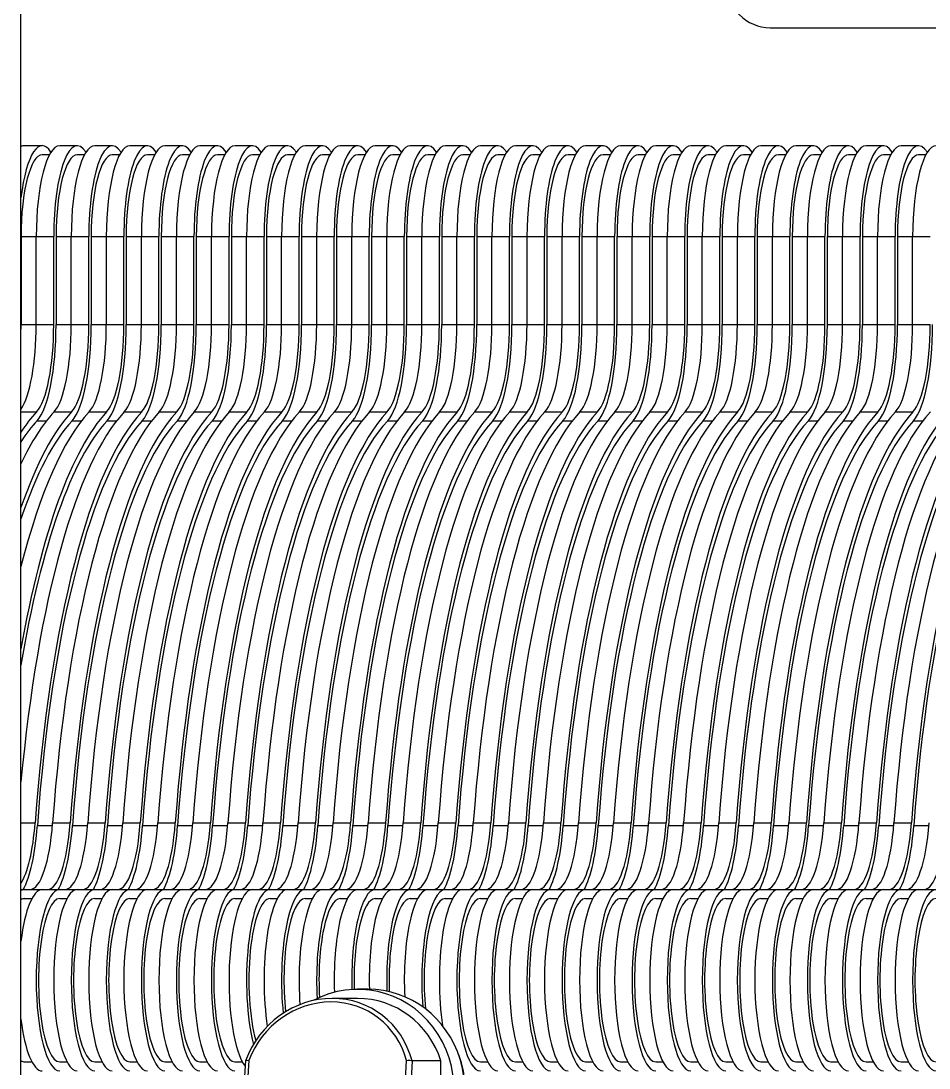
# Model space of a CAD drawing. Header units: millimetres. Extents: x 3795014 to 4300160, y 3869364 to 4016788.
# Drawn here: x 4226354.3 to 4226404.3, y 3924156.7 to 3924214.4 of the extents above; entities that cross this region are included whole.
import ezdxf

# ---------------------------------------------------------------- set-up
doc = ezdxf.new("R2010")
doc.units = ezdxf.units.MM
doc.layers.add('линия перехода', color=7, linetype='Continuous')
doc.layers.add('основная', color=7, linetype='Continuous', lineweight=50)

msp = doc.modelspace()

# ---------------------------------------------------------------- linework, layer by layer
at = {"layer": 'линия перехода', "color": 0, "linetype": 'Continuous', "lineweight": -3}
for p, q in [((4226354.316, 3924202.531), (4226355.152, 3924202.531)), ((4226355.152, 3924202.531), (4226356.118, 3924202.531)), ((4226356.248, 3924202.531), (4226357.084, 3924202.531)), ((4226357.084, 3924202.531), (4226358.05, 3924202.531)), ((4226358.179, 3924202.531), (4226359.016, 3924202.531)), ((4226359.016, 3924202.531), (4226359.981, 3924202.531)), ((4226360.111, 3924202.531), (4226360.947, 3924202.531)), ((4226360.947, 3924202.531), (4226361.913, 3924202.531)), ((4226362.043, 3924202.531), (4226362.879, 3924202.531)), ((4226362.879, 3924202.531), (4226363.845, 3924202.531)), ((4226363.974, 3924202.531), (4226364.811, 3924202.531)), ((4226364.811, 3924202.531), (4226365.776, 3924202.531)), ((4226365.906, 3924202.531), (4226366.742, 3924202.531)), ((4226366.742, 3924202.531), (4226367.708, 3924202.531)), ((4226367.838, 3924202.531), (4226368.674, 3924202.531)), ((4226368.674, 3924202.531), (4226369.64, 3924202.531)), ((4226369.769, 3924202.531), (4226370.606, 3924202.531)), ((4226370.606, 3924202.531), (4226371.571, 3924202.531)), ((4226371.701, 3924202.531), (4226372.537, 3924202.531)), ((4226372.537, 3924202.531), (4226373.503, 3924202.531)), ((4226373.633, 3924202.531), (4226374.469, 3924202.531)), ((4226374.469, 3924202.531), (4226375.435, 3924202.531)), ((4226375.564, 3924202.531), (4226376.401, 3924202.531)), ((4226376.401, 3924202.531), (4226377.366, 3924202.531)), ((4226377.496, 3924202.531), (4226378.332, 3924202.531)), ((4226378.332, 3924202.531), (4226379.298, 3924202.531)), ((4226379.428, 3924202.531), (4226380.264, 3924202.531)), ((4226380.264, 3924202.531), (4226381.23, 3924202.531)), ((4226381.359, 3924202.531), (4226382.196, 3924202.531)), ((4226382.196, 3924202.531), (4226383.161, 3924202.531)), ((4226383.291, 3924202.531), (4226384.127, 3924202.531)), ((4226384.127, 3924202.531), (4226385.093, 3924202.531)), ((4226385.223, 3924202.531), (4226386.059, 3924202.531)), ((4226386.059, 3924202.531), (4226387.025, 3924202.531)), ((4226387.154, 3924202.531), (4226387.991, 3924202.531)), ((4226387.991, 3924202.531), (4226388.956, 3924202.531)), ((4226389.086, 3924202.531), (4226389.922, 3924202.531)), ((4226389.922, 3924202.531), (4226390.888, 3924202.531)), ((4226391.018, 3924202.531), (4226391.854, 3924202.531)), ((4226391.854, 3924202.531), (4226392.82, 3924202.531)), ((4226392.949, 3924202.531), (4226393.786, 3924202.531)), ((4226393.786, 3924202.531), (4226394.751, 3924202.531)), ((4226394.881, 3924202.531), (4226395.717, 3924202.531)), ((4226395.717, 3924202.531), (4226396.683, 3924202.531)), ((4226396.813, 3924202.531), (4226397.649, 3924202.531)), ((4226397.649, 3924202.531), (4226398.615, 3924202.531)), ((4226398.744, 3924202.531), (4226399.581, 3924202.531)), ((4226399.581, 3924202.531), (4226400.546, 3924202.531)), ((4226400.676, 3924202.531), (4226401.512, 3924202.531)), ((4226401.512, 3924202.531), (4226402.478, 3924202.531)), ((4226402.608, 3924202.531), (4226403.444, 3924202.531)), ((4226403.444, 3924202.531), (4226404.41, 3924202.531)), ((4226354.316, 3924197.673), (4226355.152, 3924197.673)), ((4226355.152, 3924197.673), (4226356.118, 3924197.673)), ((4226356.248, 3924197.673), (4226357.084, 3924197.673)), ((4226357.084, 3924197.673), (4226358.05, 3924197.673)), ((4226358.179, 3924197.673), (4226359.016, 3924197.673)), ((4226359.016, 3924197.673), (4226359.981, 3924197.673)), ((4226360.111, 3924197.673), (4226360.947, 3924197.673)), ((4226360.947, 3924197.673), (4226361.913, 3924197.673)), ((4226362.043, 3924197.673), (4226362.879, 3924197.673)), ((4226362.879, 3924197.673), (4226363.845, 3924197.673)), ((4226363.974, 3924197.673), (4226364.811, 3924197.673)), ((4226364.811, 3924197.673), (4226365.776, 3924197.673)), ((4226365.906, 3924197.673), (4226366.742, 3924197.673)), ((4226366.742, 3924197.673), (4226367.708, 3924197.673)), ((4226367.838, 3924197.673), (4226368.674, 3924197.673)), ((4226368.674, 3924197.673), (4226369.64, 3924197.673)), ((4226369.769, 3924197.673), (4226370.606, 3924197.673)), ((4226370.606, 3924197.673), (4226371.571, 3924197.673)), ((4226371.701, 3924197.673), (4226372.537, 3924197.673)), ((4226372.537, 3924197.673), (4226373.503, 3924197.673)), ((4226373.633, 3924197.673), (4226374.469, 3924197.673)), ((4226374.469, 3924197.673), (4226375.435, 3924197.673)), ((4226375.564, 3924197.673), (4226376.401, 3924197.673)), ((4226376.401, 3924197.673), (4226377.366, 3924197.673)), ((4226377.496, 3924197.673), (4226378.332, 3924197.673)), ((4226378.332, 3924197.673), (4226379.298, 3924197.673)), ((4226379.428, 3924197.673), (4226380.264, 3924197.673)), ((4226380.264, 3924197.673), (4226381.23, 3924197.673)), ((4226381.359, 3924197.673), (4226382.196, 3924197.673)), ((4226382.196, 3924197.673), (4226383.161, 3924197.673)), ((4226383.291, 3924197.673), (4226384.127, 3924197.673)), ((4226384.127, 3924197.673), (4226385.093, 3924197.673)), ((4226385.223, 3924197.673), (4226386.059, 3924197.673)), ((4226386.059, 3924197.673), (4226387.025, 3924197.673)), ((4226387.154, 3924197.673), (4226387.991, 3924197.673)), ((4226387.991, 3924197.673), (4226388.956, 3924197.673)), ((4226389.086, 3924197.673), (4226389.922, 3924197.673)), ((4226389.922, 3924197.673), (4226390.888, 3924197.673)), ((4226391.018, 3924197.673), (4226391.854, 3924197.673)), ((4226391.854, 3924197.673), (4226392.82, 3924197.673)), ((4226392.949, 3924197.673), (4226393.786, 3924197.673)), ((4226393.786, 3924197.673), (4226394.751, 3924197.673)), ((4226394.881, 3924197.673), (4226395.717, 3924197.673)), ((4226395.717, 3924197.673), (4226396.683, 3924197.673)), ((4226396.813, 3924197.673), (4226397.649, 3924197.673)), ((4226397.649, 3924197.673), (4226398.615, 3924197.673)), ((4226398.744, 3924197.673), (4226399.581, 3924197.673)), ((4226399.581, 3924197.673), (4226400.546, 3924197.673)), ((4226400.676, 3924197.673), (4226401.512, 3924197.673)), ((4226401.512, 3924197.673), (4226402.478, 3924197.673)), ((4226402.608, 3924197.673), (4226403.444, 3924197.673)), ((4226403.444, 3924197.673), (4226404.41, 3924197.673)), ((4226354.311, 3924192.855), (4226355.168, 3924192.855)), ((4226356.134, 3924192.855), (4226357.099, 3924192.855)), ((4226358.065, 3924192.855), (4226359.031, 3924192.855)), ((4226359.997, 3924192.855), (4226360.963, 3924192.855)), ((4226361.929, 3924192.855), (4226362.894, 3924192.855)), ((4226363.86, 3924192.855), (4226364.826, 3924192.855)), ((4226365.792, 3924192.855), (4226366.758, 3924192.855)), ((4226367.724, 3924192.855), (4226368.689, 3924192.855)), ((4226369.655, 3924192.855), (4226370.621, 3924192.855)), ((4226371.587, 3924192.855), (4226372.553, 3924192.855)), ((4226373.519, 3924192.855), (4226374.484, 3924192.855)), ((4226375.45, 3924192.855), (4226376.416, 3924192.855)), ((4226377.382, 3924192.855), (4226378.348, 3924192.855)), ((4226379.314, 3924192.855), (4226380.279, 3924192.855)), ((4226381.245, 3924192.855), (4226382.211, 3924192.855)), ((4226383.177, 3924192.855), (4226384.143, 3924192.855)), ((4226385.109, 3924192.855), (4226386.074, 3924192.855)), ((4226387.04, 3924192.855), (4226388.006, 3924192.855)), ((4226388.972, 3924192.855), (4226389.938, 3924192.855)), ((4226390.904, 3924192.855), (4226391.87, 3924192.855)), ((4226392.835, 3924192.855), (4226393.801, 3924192.855)), ((4226394.767, 3924192.855), (4226395.733, 3924192.855)), ((4226396.699, 3924192.855), (4226397.665, 3924192.855)), ((4226398.63, 3924192.855), (4226399.596, 3924192.855)), ((4226400.562, 3924192.855), (4226401.528, 3924192.855)), ((4226402.494, 3924192.855), (4226403.46, 3924192.855)), ((4226355.202, 3924192.373), (4226355.723, 3924192.373)), ((4226357.134, 3924192.373), (4226357.655, 3924192.373)), ((4226359.066, 3924192.373), (4226359.587, 3924192.373)), ((4226360.997, 3924192.373), (4226361.518, 3924192.373)), ((4226362.929, 3924192.373), (4226363.45, 3924192.373)), ((4226364.861, 3924192.373), (4226365.382, 3924192.373)), ((4226366.792, 3924192.373), (4226367.313, 3924192.373)), ((4226368.724, 3924192.373), (4226369.245, 3924192.373)), ((4226370.656, 3924192.373), (4226371.177, 3924192.373)), ((4226372.587, 3924192.373), (4226373.108, 3924192.373)), ((4226374.519, 3924192.373), (4226375.04, 3924192.373)), ((4226376.451, 3924192.373), (4226376.972, 3924192.373)), ((4226378.382, 3924192.373), (4226378.903, 3924192.373)), ((4226380.314, 3924192.373), (4226380.835, 3924192.373)), ((4226382.246, 3924192.373), (4226382.767, 3924192.373)), ((4226384.177, 3924192.373), (4226384.698, 3924192.373)), ((4226386.109, 3924192.373), (4226386.63, 3924192.373)), ((4226388.041, 3924192.373), (4226388.562, 3924192.373)), ((4226389.972, 3924192.373), (4226390.493, 3924192.373)), ((4226391.904, 3924192.373), (4226392.425, 3924192.373)), ((4226393.836, 3924192.373), (4226394.357, 3924192.373)), ((4226395.767, 3924192.373), (4226396.288, 3924192.373)), ((4226397.699, 3924192.373), (4226398.22, 3924192.373)), ((4226399.631, 3924192.373), (4226400.152, 3924192.373)), ((4226401.562, 3924192.373), (4226402.083, 3924192.373)), ((4226403.494, 3924192.373), (4226404.015, 3924192.373)), ((4226354.311, 3924170.198), (4226355.091, 3924170.198)), ((4226355.216, 3924170.065), (4226356.047, 3924170.065)), ((4226356.057, 3924170.198), (4226357.023, 3924170.198)), ((4226357.148, 3924170.065), (4226357.979, 3924170.065)), ((4226357.989, 3924170.198), (4226358.955, 3924170.198)), ((4226359.079, 3924170.065), (4226359.91, 3924170.065)), ((4226359.92, 3924170.198), (4226360.886, 3924170.198)), ((4226361.011, 3924170.065), (4226361.842, 3924170.065)), ((4226361.852, 3924170.198), (4226362.818, 3924170.198)), ((4226362.943, 3924170.065), (4226363.774, 3924170.065)), ((4226363.784, 3924170.198), (4226364.75, 3924170.198)), ((4226364.874, 3924170.065), (4226365.705, 3924170.065)), ((4226365.715, 3924170.198), (4226366.681, 3924170.198)), ((4226366.806, 3924170.065), (4226367.637, 3924170.065)), ((4226367.647, 3924170.198), (4226368.613, 3924170.198)), ((4226368.738, 3924170.065), (4226369.569, 3924170.065)), ((4226369.579, 3924170.198), (4226370.545, 3924170.198)), ((4226370.669, 3924170.065), (4226371.5, 3924170.065)), ((4226371.51, 3924170.198), (4226372.476, 3924170.198)), ((4226372.601, 3924170.065), (4226373.432, 3924170.065)), ((4226373.442, 3924170.198), (4226374.408, 3924170.198)), ((4226374.533, 3924170.065), (4226375.364, 3924170.065)), ((4226375.374, 3924170.198), (4226376.34, 3924170.198)), ((4226376.464, 3924170.065), (4226377.295, 3924170.065)), ((4226377.305, 3924170.198), (4226378.271, 3924170.198)), ((4226378.396, 3924170.065), (4226379.227, 3924170.065)), ((4226379.237, 3924170.198), (4226380.203, 3924170.198)), ((4226380.328, 3924170.065), (4226381.159, 3924170.065)), ((4226381.169, 3924170.198), (4226382.135, 3924170.198)), ((4226382.259, 3924170.065), (4226383.09, 3924170.065)), ((4226383.1, 3924170.198), (4226384.066, 3924170.198)), ((4226384.191, 3924170.065), (4226385.022, 3924170.065)), ((4226385.032, 3924170.198), (4226385.998, 3924170.198)), ((4226386.123, 3924170.065), (4226386.954, 3924170.065)), ((4226386.964, 3924170.198), (4226387.93, 3924170.198)), ((4226388.054, 3924170.065), (4226388.885, 3924170.065)), ((4226388.895, 3924170.198), (4226389.861, 3924170.198)), ((4226389.986, 3924170.065), (4226390.817, 3924170.065)), ((4226390.827, 3924170.198), (4226391.793, 3924170.198)), ((4226391.918, 3924170.065), (4226392.749, 3924170.065)), ((4226392.759, 3924170.198), (4226393.725, 3924170.198)), ((4226393.85, 3924170.065), (4226394.68, 3924170.065)), ((4226394.69, 3924170.198), (4226395.656, 3924170.198)), ((4226395.781, 3924170.065), (4226396.612, 3924170.065)), ((4226396.622, 3924170.198), (4226397.588, 3924170.198)), ((4226397.713, 3924170.065), (4226398.544, 3924170.065)), ((4226398.554, 3924170.198), (4226399.52, 3924170.198)), ((4226399.645, 3924170.065), (4226400.475, 3924170.065)), ((4226400.485, 3924170.198), (4226401.451, 3924170.198)), ((4226401.576, 3924170.065), (4226402.407, 3924170.065)), ((4226402.417, 3924170.198), (4226403.383, 3924170.198)), ((4226403.508, 3924170.065), (4226404.339, 3924170.065)), ((4226366.864, 3924157.106), (4226366.692, 3924154.064)), ((4226375.384, 3924154.064), (4226375.557, 3924157.106)), ((4226375.864, 3924157.093), (4226375.687, 3924153.972))]:
    msp.add_line(p, q, dxfattribs=at)
msp.add_ellipse((4226371.124, 3924155.585), major_axis=(-2.435, -4.169), ratio=0.93488, start_param=2.396479, end_param=4.886306, dxfattribs=at)
at = {"layer": 'основная', "color": 0, "linetype": 'Continuous', "lineweight": -3}
for p, q in [((4226354.311, 3924148.531), (4226354.311, 3924224.531)), ((4226395.591, 3924214.031), (4226511.491, 3924214.031)), ((4226355.482, 3924207.531), (4226354.516, 3924207.531)), ((4226357.414, 3924207.531), (4226356.448, 3924207.531)), ((4226359.345, 3924207.531), (4226358.38, 3924207.531)), ((4226361.277, 3924207.531), (4226360.311, 3924207.531)), ((4226363.209, 3924207.531), (4226362.243, 3924207.531)), ((4226365.14, 3924207.531), (4226364.175, 3924207.531)), ((4226367.072, 3924207.531), (4226366.106, 3924207.531)), ((4226369.004, 3924207.531), (4226368.038, 3924207.531)), ((4226370.935, 3924207.531), (4226369.97, 3924207.531)), ((4226372.867, 3924207.531), (4226371.901, 3924207.531)), ((4226374.799, 3924207.531), (4226373.833, 3924207.531)), ((4226376.73, 3924207.531), (4226375.765, 3924207.531)), ((4226378.662, 3924207.531), (4226377.696, 3924207.531)), ((4226380.594, 3924207.531), (4226379.628, 3924207.531)), ((4226382.525, 3924207.531), (4226381.56, 3924207.531)), ((4226384.457, 3924207.531), (4226383.491, 3924207.531)), ((4226386.389, 3924207.531), (4226385.423, 3924207.531)), ((4226388.321, 3924207.531), (4226387.355, 3924207.531)), ((4226390.252, 3924207.531), (4226389.286, 3924207.531)), ((4226392.184, 3924207.531), (4226391.218, 3924207.531)), ((4226394.116, 3924207.531), (4226393.15, 3924207.531)), ((4226396.047, 3924207.531), (4226395.081, 3924207.531)), ((4226397.979, 3924207.531), (4226397.013, 3924207.531)), ((4226399.911, 3924207.531), (4226398.945, 3924207.531)), ((4226401.842, 3924207.531), (4226400.876, 3924207.531)), ((4226403.774, 3924207.531), (4226402.808, 3924207.531)), ((4226355.883, 3924207.031), (4226355.482, 3924207.031)), ((4226357.815, 3924207.031), (4226357.414, 3924207.031)), ((4226359.746, 3924207.031), (4226359.345, 3924207.031)), ((4226361.678, 3924207.031), (4226361.277, 3924207.031)), ((4226363.61, 3924207.031), (4226363.209, 3924207.031)), ((4226365.541, 3924207.031), (4226365.14, 3924207.031)), ((4226367.473, 3924207.031), (4226367.072, 3924207.031)), ((4226369.405, 3924207.031), (4226369.004, 3924207.031)), ((4226371.336, 3924207.031), (4226370.935, 3924207.031)), ((4226373.268, 3924207.031), (4226372.867, 3924207.031)), ((4226375.2, 3924207.031), (4226374.799, 3924207.031)), ((4226377.132, 3924207.031), (4226376.73, 3924207.031)), ((4226379.063, 3924207.031), (4226378.662, 3924207.031)), ((4226380.995, 3924207.031), (4226380.594, 3924207.031)), ((4226382.927, 3924207.031), (4226382.525, 3924207.031)), ((4226384.858, 3924207.031), (4226384.457, 3924207.031)), ((4226386.79, 3924207.031), (4226386.389, 3924207.031)), ((4226388.722, 3924207.031), (4226388.321, 3924207.031)), ((4226390.653, 3924207.031), (4226390.252, 3924207.031)), ((4226392.585, 3924207.031), (4226392.184, 3924207.031)), ((4226394.517, 3924207.031), (4226394.116, 3924207.031)), ((4226396.448, 3924207.031), (4226396.047, 3924207.031)), ((4226398.38, 3924207.031), (4226397.979, 3924207.031)), ((4226400.312, 3924207.031), (4226399.911, 3924207.031)), ((4226402.243, 3924207.031), (4226401.842, 3924207.031)), ((4226404.175, 3924207.031), (4226403.774, 3924207.031)), ((4226354.316, 3924202.531), (4226354.316, 3924197.673)), ((4226355.152, 3924197.673), (4226355.152, 3924202.531)), ((4226356.118, 3924197.673), (4226356.118, 3924202.531)), ((4226356.248, 3924202.531), (4226356.248, 3924197.673)), ((4226357.084, 3924197.673), (4226357.084, 3924202.531)), ((4226358.05, 3924197.673), (4226358.05, 3924202.531)), ((4226358.179, 3924202.531), (4226358.179, 3924197.673)), ((4226359.016, 3924197.673), (4226359.016, 3924202.531)), ((4226359.981, 3924197.673), (4226359.981, 3924202.531)), ((4226360.111, 3924202.531), (4226360.111, 3924197.673)), ((4226360.947, 3924197.673), (4226360.947, 3924202.531)), ((4226361.913, 3924197.673), (4226361.913, 3924202.531)), ((4226362.043, 3924202.531), (4226362.043, 3924197.673)), ((4226362.879, 3924197.673), (4226362.879, 3924202.531)), ((4226363.845, 3924197.673), (4226363.845, 3924202.531)), ((4226363.974, 3924202.531), (4226363.974, 3924197.673)), ((4226364.811, 3924197.673), (4226364.811, 3924202.531)), ((4226365.776, 3924197.673), (4226365.776, 3924202.531)), ((4226365.906, 3924202.531), (4226365.906, 3924197.673)), ((4226366.742, 3924197.673), (4226366.742, 3924202.531)), ((4226367.708, 3924197.673), (4226367.708, 3924202.531)), ((4226367.838, 3924202.531), (4226367.838, 3924197.673)), ((4226368.674, 3924197.673), (4226368.674, 3924202.531)), ((4226369.64, 3924197.673), (4226369.64, 3924202.531)), ((4226369.769, 3924202.531), (4226369.769, 3924197.673)), ((4226370.606, 3924197.673), (4226370.606, 3924202.531)), ((4226371.571, 3924197.673), (4226371.571, 3924202.531)), ((4226371.701, 3924202.531), (4226371.701, 3924197.673)), ((4226372.537, 3924197.673), (4226372.537, 3924202.531)), ((4226373.503, 3924197.673), (4226373.503, 3924202.531)), ((4226373.633, 3924202.531), (4226373.633, 3924197.673)), ((4226374.469, 3924197.673), (4226374.469, 3924202.531)), ((4226375.435, 3924197.673), (4226375.435, 3924202.531)), ((4226375.564, 3924202.531), (4226375.564, 3924197.673)), ((4226376.401, 3924197.673), (4226376.401, 3924202.531)), ((4226377.366, 3924197.673), (4226377.366, 3924202.531)), ((4226377.496, 3924202.531), (4226377.496, 3924197.673)), ((4226378.332, 3924197.673), (4226378.332, 3924202.531)), ((4226379.298, 3924197.673), (4226379.298, 3924202.531)), ((4226379.428, 3924202.531), (4226379.428, 3924197.673)), ((4226380.264, 3924197.673), (4226380.264, 3924202.531)), ((4226381.23, 3924197.673), (4226381.23, 3924202.531)), ((4226381.359, 3924202.531), (4226381.359, 3924197.673)), ((4226382.196, 3924197.673), (4226382.196, 3924202.531)), ((4226383.161, 3924197.673), (4226383.161, 3924202.531)), ((4226383.291, 3924202.531), (4226383.291, 3924197.673)), ((4226384.127, 3924197.673), (4226384.127, 3924202.531)), ((4226385.093, 3924197.673), (4226385.093, 3924202.531)), ((4226385.223, 3924202.531), (4226385.223, 3924197.673)), ((4226386.059, 3924197.673), (4226386.059, 3924202.531)), ((4226387.025, 3924197.673), (4226387.025, 3924202.531)), ((4226387.154, 3924202.531), (4226387.154, 3924197.673)), ((4226387.991, 3924197.673), (4226387.991, 3924202.531)), ((4226388.956, 3924197.673), (4226388.956, 3924202.531)), ((4226389.086, 3924202.531), (4226389.086, 3924197.673)), ((4226389.922, 3924197.673), (4226389.922, 3924202.531)), ((4226390.888, 3924197.673), (4226390.888, 3924202.531)), ((4226391.018, 3924202.531), (4226391.018, 3924197.673)), ((4226391.854, 3924197.673), (4226391.854, 3924202.531)), ((4226392.82, 3924197.673), (4226392.82, 3924202.531)), ((4226392.949, 3924202.531), (4226392.949, 3924197.673)), ((4226393.786, 3924197.673), (4226393.786, 3924202.531)), ((4226394.751, 3924197.673), (4226394.751, 3924202.531)), ((4226394.881, 3924202.531), (4226394.881, 3924197.673)), ((4226395.717, 3924197.673), (4226395.717, 3924202.531)), ((4226396.683, 3924197.673), (4226396.683, 3924202.531)), ((4226396.813, 3924202.531), (4226396.813, 3924197.673)), ((4226397.649, 3924197.673), (4226397.649, 3924202.531)), ((4226398.615, 3924197.673), (4226398.615, 3924202.531)), ((4226398.744, 3924202.531), (4226398.744, 3924197.673)), ((4226399.581, 3924197.673), (4226399.581, 3924202.531)), ((4226400.546, 3924197.673), (4226400.546, 3924202.531)), ((4226400.676, 3924202.531), (4226400.676, 3924197.673)), ((4226401.512, 3924197.673), (4226401.512, 3924202.531)), ((4226402.478, 3924197.673), (4226402.478, 3924202.531)), ((4226402.608, 3924202.531), (4226402.608, 3924197.673)), ((4226403.444, 3924197.673), (4226403.444, 3924202.531)), ((4226354.311, 3924166.531), (4226354.515, 3924166.531)), ((4226354.515, 3924166.531), (4226355.481, 3924166.531)), ((4226355.481, 3924166.531), (4226356.447, 3924166.531)), ((4226356.447, 3924166.531), (4226357.413, 3924166.531)), ((4226357.413, 3924166.531), (4226358.378, 3924166.531)), ((4226358.378, 3924166.531), (4226359.344, 3924166.531)), ((4226359.344, 3924166.531), (4226360.31, 3924166.531)), ((4226360.31, 3924166.531), (4226361.276, 3924166.531)), ((4226361.276, 3924166.531), (4226362.242, 3924166.531)), ((4226362.242, 3924166.531), (4226363.208, 3924166.531)), ((4226363.208, 3924166.531), (4226364.173, 3924166.531)), ((4226364.173, 3924166.531), (4226365.139, 3924166.531)), ((4226365.139, 3924166.531), (4226366.105, 3924166.531)), ((4226366.105, 3924166.531), (4226367.071, 3924166.531)), ((4226367.071, 3924166.531), (4226368.037, 3924166.531)), ((4226368.037, 3924166.531), (4226369.003, 3924166.531)), ((4226369.003, 3924166.531), (4226369.968, 3924166.531)), ((4226369.968, 3924166.531), (4226370.934, 3924166.531)), ((4226370.934, 3924166.531), (4226371.9, 3924166.531)), ((4226371.9, 3924166.531), (4226372.866, 3924166.531)), ((4226372.866, 3924166.531), (4226373.832, 3924166.531)), ((4226373.832, 3924166.531), (4226374.798, 3924166.531)), ((4226374.798, 3924166.531), (4226375.763, 3924166.531)), ((4226375.763, 3924166.531), (4226376.729, 3924166.531)), ((4226376.729, 3924166.531), (4226377.695, 3924166.531)), ((4226377.695, 3924166.531), (4226378.661, 3924166.531)), ((4226378.661, 3924166.531), (4226379.627, 3924166.531)), ((4226379.627, 3924166.531), (4226380.593, 3924166.531)), ((4226380.593, 3924166.531), (4226381.558, 3924166.531)), ((4226381.558, 3924166.531), (4226382.524, 3924166.531)), ((4226382.524, 3924166.531), (4226383.49, 3924166.531)), ((4226383.49, 3924166.531), (4226384.456, 3924166.531)), ((4226384.456, 3924166.531), (4226385.422, 3924166.531)), ((4226385.422, 3924166.531), (4226386.388, 3924166.531)), ((4226386.388, 3924166.531), (4226387.353, 3924166.531)), ((4226387.353, 3924166.531), (4226388.319, 3924166.531)), ((4226388.319, 3924166.531), (4226389.285, 3924166.531)), ((4226389.285, 3924166.531), (4226390.251, 3924166.531)), ((4226390.251, 3924166.531), (4226391.217, 3924166.531)), ((4226391.217, 3924166.531), (4226392.183, 3924166.531)), ((4226392.183, 3924166.531), (4226393.148, 3924166.531)), ((4226393.148, 3924166.531), (4226394.114, 3924166.531)), ((4226394.114, 3924166.531), (4226395.08, 3924166.531)), ((4226395.08, 3924166.531), (4226396.046, 3924166.531)), ((4226396.046, 3924166.531), (4226397.012, 3924166.531)), ((4226397.012, 3924166.531), (4226397.978, 3924166.531)), ((4226397.978, 3924166.531), (4226398.943, 3924166.531)), ((4226398.943, 3924166.531), (4226399.909, 3924166.531)), ((4226399.909, 3924166.531), (4226400.875, 3924166.531)), ((4226400.875, 3924166.531), (4226401.841, 3924166.531)), ((4226401.841, 3924166.531), (4226402.807, 3924166.531)), ((4226402.807, 3924166.531), (4226403.773, 3924166.531)), ((4226403.773, 3924166.531), (4226404.738, 3924166.531)), ((4226354.515, 3924166.031), (4226354.916, 3924166.031)), ((4226356.447, 3924166.031), (4226356.848, 3924166.031)), ((4226358.378, 3924166.031), (4226358.779, 3924166.031)), ((4226360.31, 3924166.031), (4226360.711, 3924166.031)), ((4226362.242, 3924166.031), (4226362.643, 3924166.031)), ((4226364.173, 3924166.031), (4226364.574, 3924166.031)), ((4226366.105, 3924166.031), (4226366.506, 3924166.031)), ((4226368.037, 3924166.031), (4226368.438, 3924166.031)), ((4226369.968, 3924166.031), (4226370.369, 3924166.031)), ((4226371.9, 3924166.031), (4226372.301, 3924166.031)), ((4226373.832, 3924166.031), (4226374.233, 3924166.031)), ((4226375.763, 3924166.031), (4226376.164, 3924166.031)), ((4226377.695, 3924166.031), (4226378.096, 3924166.031)), ((4226379.627, 3924166.031), (4226380.028, 3924166.031)), ((4226381.558, 3924166.031), (4226381.959, 3924166.031)), ((4226383.49, 3924166.031), (4226383.891, 3924166.031)), ((4226385.422, 3924166.031), (4226385.823, 3924166.031)), ((4226387.353, 3924166.031), (4226387.754, 3924166.031)), ((4226389.285, 3924166.031), (4226389.686, 3924166.031)), ((4226391.217, 3924166.031), (4226391.618, 3924166.031)), ((4226393.148, 3924166.031), (4226393.549, 3924166.031)), ((4226395.08, 3924166.031), (4226395.481, 3924166.031)), ((4226397.012, 3924166.031), (4226397.413, 3924166.031)), ((4226398.943, 3924166.031), (4226399.345, 3924166.031)), ((4226400.875, 3924166.031), (4226401.276, 3924166.031)), ((4226402.807, 3924166.031), (4226403.208, 3924166.031)), ((4226373.442, 3924161.031), (4226372.859, 3924161.031)), ((4226372.859, 3924160.531), (4226371.457, 3924160.531)), ((4226354.515, 3924157.031), (4226354.916, 3924157.031)), ((4226356.447, 3924157.031), (4226356.848, 3924157.031)), ((4226358.378, 3924157.031), (4226358.779, 3924157.031)), ((4226360.31, 3924157.031), (4226360.711, 3924157.031)), ((4226362.242, 3924157.031), (4226362.643, 3924157.031)), ((4226364.173, 3924157.031), (4226364.574, 3924157.031)), ((4226366.105, 3924157.031), (4226366.506, 3924157.031)), ((4226366.68, 3924157.103), (4226366.504, 3924153.988)), ((4226375.859, 3924157.094), (4226375.864, 3924157.093)), ((4226377.446, 3924157.093), (4226375.864, 3924157.093)), ((4226377.446, 3924153.97), (4226377.446, 3924157.093)), ((4226379.627, 3924157.031), (4226380.028, 3924157.031)), ((4226381.558, 3924157.031), (4226381.959, 3924157.031)), ((4226383.49, 3924157.031), (4226383.891, 3924157.031)), ((4226385.422, 3924157.031), (4226385.823, 3924157.031)), ((4226387.353, 3924157.031), (4226387.754, 3924157.031)), ((4226389.285, 3924157.031), (4226389.686, 3924157.031)), ((4226391.217, 3924157.031), (4226391.618, 3924157.031)), ((4226393.148, 3924157.031), (4226393.549, 3924157.031)), ((4226395.08, 3924157.031), (4226395.481, 3924157.031)), ((4226397.012, 3924157.031), (4226397.413, 3924157.031)), ((4226398.943, 3924157.031), (4226399.345, 3924157.031)), ((4226400.875, 3924157.031), (4226401.276, 3924157.031)), ((4226402.807, 3924157.031), (4226403.208, 3924157.031))]:
    msp.add_line(p, q, dxfattribs=at)
for centre, major_axis, ratio, start_param, end_param in [((4226395.591, 3924216.531), (0, 2.5), 0.965835, 1.570796, 3.141593), ((4226355.482, 3924202.531), (0, -5), 0.259156, 2.759692, 4.269743), ((4226357.414, 3924202.531), (0, -5), 0.259156, 2.759692, 4.712389), ((4226359.345, 3924202.531), (0, -5), 0.259156, 2.759692, 4.712389), ((4226361.277, 3924202.531), (0, -5), 0.259156, 2.759692, 4.712389), ((4226363.209, 3924202.531), (0, -5), 0.259156, 2.759692, 4.712389), ((4226365.14, 3924202.531), (0, -5), 0.259156, 2.759692, 4.712389), ((4226367.072, 3924202.531), (0, -5), 0.259156, 2.759692, 4.712389), ((4226369.004, 3924202.531), (0, -5), 0.259156, 2.759692, 4.712389), ((4226370.935, 3924202.531), (0, -5), 0.259156, 2.759692, 4.712389), ((4226372.867, 3924202.531), (0, -5), 0.259156, 2.759692, 4.712389), ((4226374.799, 3924202.531), (0, -5), 0.259156, 2.759692, 4.712389), ((4226376.73, 3924202.531), (0, -5), 0.259156, 2.759692, 4.712389), ((4226378.662, 3924202.531), (0, -5), 0.259156, 2.759692, 4.712389), ((4226380.594, 3924202.531), (0, -5), 0.259156, 2.759692, 4.712389), ((4226382.525, 3924202.531), (0, -5), 0.259156, 2.759692, 4.712389), ((4226384.457, 3924202.531), (0, -5), 0.259156, 2.759692, 4.712389), ((4226386.389, 3924202.531), (0, -5), 0.259156, 2.759692, 4.712389), ((4226388.321, 3924202.531), (0, -5), 0.259156, 2.759692, 4.712389), ((4226390.252, 3924202.531), (0, -5), 0.259156, 2.759692, 4.712389), ((4226392.184, 3924202.531), (0, -5), 0.259156, 2.759692, 4.712389), ((4226394.116, 3924202.531), (0, -5), 0.259156, 2.759692, 4.712389), ((4226396.047, 3924202.531), (0, -5), 0.259156, 2.759692, 4.712389), ((4226397.979, 3924202.531), (0, -5), 0.259156, 2.759692, 4.712389), ((4226399.911, 3924202.531), (0, -5), 0.259156, 2.759692, 4.712389), ((4226401.842, 3924202.531), (0, -5), 0.259156, 2.759692, 4.712389), ((4226403.774, 3924202.531), (0, -5), 0.259156, 2.759692, 4.712389), ((4226354.516, 3924202.531), (0, -5), 0.259156, 3.141593, 3.300513), ((4226356.448, 3924202.531), (0, -5), 0.259156, 3.141593, 4.712389), ((4226358.38, 3924202.531), (0, -5), 0.259156, 3.141593, 4.712389), ((4226360.311, 3924202.531), (0, -5), 0.259156, 3.141593, 4.712389), ((4226362.243, 3924202.531), (0, -5), 0.259156, 3.141593, 4.712389), ((4226364.175, 3924202.531), (0, -5), 0.259156, 3.141593, 4.712389), ((4226366.106, 3924202.531), (0, -5), 0.259156, 3.141593, 4.712389), ((4226368.038, 3924202.531), (0, -5), 0.259156, 3.141593, 4.712389), ((4226369.97, 3924202.531), (0, -5), 0.259156, 3.141593, 4.712389), ((4226371.901, 3924202.531), (0, -5), 0.259156, 3.141593, 4.712389), ((4226373.833, 3924202.531), (0, -5), 0.259156, 3.141593, 4.712389), ((4226375.765, 3924202.531), (0, -5), 0.259156, 3.141593, 4.712389), ((4226377.696, 3924202.531), (0, -5), 0.259156, 3.141593, 4.712389), ((4226379.628, 3924202.531), (0, -5), 0.259156, 3.141593, 4.712389), ((4226381.56, 3924202.531), (0, -5), 0.259156, 3.141593, 4.712389), ((4226383.491, 3924202.531), (0, -5), 0.259156, 3.141593, 4.712389), ((4226385.423, 3924202.531), (0, -5), 0.259156, 3.141593, 4.712389), ((4226387.355, 3924202.531), (0, -5), 0.259156, 3.141593, 4.712389), ((4226389.286, 3924202.531), (0, -5), 0.259156, 3.141593, 4.712389), ((4226391.218, 3924202.531), (0, -5), 0.259156, 3.141593, 4.712389), ((4226393.15, 3924202.531), (0, -5), 0.259156, 3.141593, 4.712389), ((4226395.081, 3924202.531), (0, -5), 0.259156, 3.141593, 4.712389), ((4226397.013, 3924202.531), (0, -5), 0.259156, 3.141593, 4.712389), ((4226398.945, 3924202.531), (0, -5), 0.259156, 3.141593, 4.712389), ((4226400.876, 3924202.531), (0, -5), 0.259156, 3.141593, 4.712389), ((4226402.808, 3924202.531), (0, -5), 0.259156, 3.141593, 4.712389), ((4226404.74, 3924202.531), (0, -5), 0.259156, 3.141593, 4.712389), ((4226355.482, 3924202.531), (0, -4.5), 0.259156, 3.141593, 4.712389), ((4226357.414, 3924202.531), (0, -4.5), 0.259156, 3.141593, 4.712389), ((4226359.345, 3924202.531), (0, -4.5), 0.259156, 3.141593, 4.712389), ((4226361.277, 3924202.531), (0, -4.5), 0.259156, 3.141593, 4.712389), ((4226363.209, 3924202.531), (0, -4.5), 0.259156, 3.141593, 4.712389), ((4226365.14, 3924202.531), (0, -4.5), 0.259156, 3.141593, 4.712389), ((4226367.072, 3924202.531), (0, -4.5), 0.259156, 3.141593, 4.712389), ((4226369.004, 3924202.531), (0, -4.5), 0.259156, 3.141593, 4.712389), ((4226370.935, 3924202.531), (0, -4.5), 0.259156, 3.141593, 4.712389), ((4226372.867, 3924202.531), (0, -4.5), 0.259156, 3.141593, 4.712389), ((4226374.799, 3924202.531), (0, -4.5), 0.259156, 3.141593, 4.712389), ((4226376.73, 3924202.531), (0, -4.5), 0.259156, 3.141593, 4.712389), ((4226378.662, 3924202.531), (0, -4.5), 0.259156, 3.141593, 4.712389), ((4226380.594, 3924202.531), (0, -4.5), 0.259156, 3.141593, 4.712389), ((4226382.525, 3924202.531), (0, -4.5), 0.259156, 3.141593, 4.712389), ((4226384.457, 3924202.531), (0, -4.5), 0.259156, 3.141593, 4.712389), ((4226386.389, 3924202.531), (0, -4.5), 0.259156, 3.141593, 4.712389), ((4226388.321, 3924202.531), (0, -4.5), 0.259156, 3.141593, 4.712389), ((4226390.252, 3924202.531), (0, -4.5), 0.259156, 3.141593, 4.712389), ((4226392.184, 3924202.531), (0, -4.5), 0.259156, 3.141593, 4.712389), ((4226394.116, 3924202.531), (0, -4.5), 0.259156, 3.141593, 4.712389), ((4226396.047, 3924202.531), (0, -4.5), 0.259156, 3.141593, 4.712389), ((4226397.979, 3924202.531), (0, -4.5), 0.259156, 3.141593, 4.712389), ((4226399.911, 3924202.531), (0, -4.5), 0.259156, 3.141593, 4.712389), ((4226401.842, 3924202.531), (0, -4.5), 0.259156, 3.141593, 4.712389), ((4226403.774, 3924202.531), (0, -4.5), 0.259156, 3.141593, 4.712389), ((4226353.856, 3924197.673), (0, -5), 0.259156, 0.358649, 1.570796), ((4226352.891, 3924197.673), (0, -5.5), 0.259156, 1.489629, 1.570796), ((4226354.822, 3924197.673), (0, -5), 0.259156, 0.269933, 1.570796), ((4226354.822, 3924197.673), (0, -5.5), 0.259156, 0.269933, 1.570796), ((4226355.788, 3924197.673), (0, -5), 0.259156, 0.269933, 1.570796), ((4226356.754, 3924197.673), (0, -5), 0.259156, 0.269933, 1.570796), ((4226356.754, 3924197.673), (0, -5.5), 0.259156, 0.269933, 1.570796), ((4226357.72, 3924197.673), (0, -5), 0.259156, 0.269933, 1.570796), ((4226358.686, 3924197.673), (0, -5), 0.259156, 0.269933, 1.570796), ((4226358.686, 3924197.673), (0, -5.5), 0.259156, 0.269933, 1.570796), ((4226359.651, 3924197.673), (0, -5), 0.259156, 0.269933, 1.570796), ((4226360.617, 3924197.673), (0, -5), 0.259156, 0.269933, 1.570796), ((4226360.617, 3924197.673), (0, -5.5), 0.259156, 0.269933, 1.570796), ((4226361.583, 3924197.673), (0, -5), 0.259156, 0.269933, 1.570796), ((4226362.549, 3924197.673), (0, -5), 0.259156, 0.269933, 1.570796), ((4226362.549, 3924197.673), (0, -5.5), 0.259156, 0.269933, 1.570796), ((4226363.515, 3924197.673), (0, -5), 0.259156, 0.269933, 1.570796), ((4226364.481, 3924197.673), (0, -5), 0.259156, 0.269933, 1.570796), ((4226364.481, 3924197.673), (0, -5.5), 0.259156, 0.269933, 1.570796), ((4226365.446, 3924197.673), (0, -5), 0.259156, 0.269933, 1.570796), ((4226366.412, 3924197.673), (0, -5), 0.259156, 0.269933, 1.570796), ((4226366.412, 3924197.673), (0, -5.5), 0.259156, 0.269933, 1.570796), ((4226367.378, 3924197.673), (0, -5), 0.259156, 0.269933, 1.570796), ((4226368.344, 3924197.673), (0, -5), 0.259156, 0.269933, 1.570796), ((4226368.344, 3924197.673), (0, -5.5), 0.259156, 0.269933, 1.570796), ((4226369.31, 3924197.673), (0, -5), 0.259156, 0.269933, 1.570796), ((4226370.276, 3924197.673), (0, -5), 0.259156, 0.269933, 1.570796), ((4226370.276, 3924197.673), (0, -5.5), 0.259156, 0.269933, 1.570796), ((4226371.241, 3924197.673), (0, -5), 0.259156, 0.269933, 1.570796), ((4226372.207, 3924197.673), (0, -5), 0.259156, 0.269933, 1.570796), ((4226372.207, 3924197.673), (0, -5.5), 0.259156, 0.269933, 1.570796), ((4226373.173, 3924197.673), (0, -5), 0.259156, 0.269933, 1.570796), ((4226374.139, 3924197.673), (0, -5), 0.259156, 0.269933, 1.570796), ((4226374.139, 3924197.673), (0, -5.5), 0.259156, 0.269933, 1.570796), ((4226375.105, 3924197.673), (0, -5), 0.259156, 0.269933, 1.570796), ((4226376.071, 3924197.673), (0, -5), 0.259156, 0.269933, 1.570796), ((4226376.071, 3924197.673), (0, -5.5), 0.259156, 0.269933, 1.570796), ((4226377.036, 3924197.673), (0, -5), 0.259156, 0.269933, 1.570796), ((4226378.002, 3924197.673), (0, -5), 0.259156, 0.269933, 1.570796), ((4226378.002, 3924197.673), (0, -5.5), 0.259156, 0.269933, 1.570796), ((4226378.968, 3924197.673), (0, -5), 0.259156, 0.269933, 1.570796), ((4226379.934, 3924197.673), (0, -5), 0.259156, 0.269933, 1.570796), ((4226379.934, 3924197.673), (0, -5.5), 0.259156, 0.269933, 1.570796), ((4226380.9, 3924197.673), (0, -5), 0.259156, 0.269933, 1.570796), ((4226381.866, 3924197.673), (0, -5), 0.259156, 0.269933, 1.570796), ((4226381.866, 3924197.673), (0, -5.5), 0.259156, 0.269933, 1.570796), ((4226382.831, 3924197.673), (0, -5), 0.259156, 0.269933, 1.570796), ((4226383.797, 3924197.673), (0, -5), 0.259156, 0.269933, 1.570796), ((4226383.797, 3924197.673), (0, 5.5), 0.259156, 3.411525, 4.712389), ((4226384.763, 3924197.673), (0, -5), 0.259156, 0.269933, 1.570796), ((4226385.729, 3924197.673), (0, -5), 0.259156, 0.269933, 1.570796), ((4226385.729, 3924197.673), (0, -5.5), 0.259156, 0.269933, 1.570796), ((4226386.695, 3924197.673), (0, -5), 0.259156, 0.269933, 1.570796), ((4226387.661, 3924197.673), (0, -5), 0.259156, 0.269933, 1.570796), ((4226387.661, 3924197.673), (0, -5.5), 0.259156, 0.269933, 1.570796), ((4226388.626, 3924197.673), (0, -5), 0.259156, 0.269933, 1.570796), ((4226389.592, 3924197.673), (0, -5), 0.259156, 0.269933, 1.570796), ((4226389.592, 3924197.673), (0, -5.5), 0.259156, 0.269933, 1.570796), ((4226390.558, 3924197.673), (0, -5), 0.259156, 0.269933, 1.570796), ((4226391.524, 3924197.673), (0, -5), 0.259156, 0.269933, 1.570796), ((4226391.524, 3924197.673), (0, -5.5), 0.259156, 0.269933, 1.570796), ((4226392.49, 3924197.673), (0, -5), 0.259156, 0.269933, 1.570796), ((4226393.456, 3924197.673), (0, -5), 0.259156, 0.269933, 1.570796), ((4226393.456, 3924197.673), (0, -5.5), 0.259156, 0.269933, 1.570796), ((4226394.421, 3924197.673), (0, -5), 0.259156, 0.269933, 1.570796), ((4226395.387, 3924197.673), (0, -5), 0.259156, 0.269933, 1.570796), ((4226395.387, 3924197.673), (0, -5.5), 0.259156, 0.269933, 1.570796), ((4226396.353, 3924197.673), (0, -5), 0.259156, 0.269933, 1.570796), ((4226397.319, 3924197.673), (0, -5), 0.259156, 0.269933, 1.570796), ((4226397.319, 3924197.673), (0, -5.5), 0.259156, 0.269933, 1.570796), ((4226398.285, 3924197.673), (0, -5), 0.259156, 0.269933, 1.570796), ((4226399.251, 3924197.673), (0, -5), 0.259156, 0.269933, 1.570796), ((4226399.251, 3924197.673), (0, -5.5), 0.259156, 0.269933, 1.570796), ((4226400.216, 3924197.673), (0, -5), 0.259156, 0.269933, 1.570796), ((4226401.182, 3924197.673), (0, -5), 0.259156, 0.269933, 1.570796), ((4226401.182, 3924197.673), (0, -5.5), 0.259156, 0.269933, 1.570796), ((4226402.148, 3924197.673), (0, -5), 0.259156, 0.269933, 1.570796), ((4226403.114, 3924197.673), (0, -5), 0.259156, 0.269933, 1.570796), ((4226403.114, 3924197.673), (0, -5.5), 0.259156, 0.269933, 1.570796), ((4226362.243, 3924161.531), (0, 32.5), 0.259156, 0.269933, 1.22772), ((4226361.277, 3924161.531), (0, 32.5), 0.259156, 0.269933, 0.973843), ((4226360.311, 3924161.531), (0, 32.5), 0.259156, 0.269933, 0.792883), ((4226359.345, 3924161.531), (0, 32.5), 0.259156, 0.269933, 0.640639), ((4226358.38, 3924161.531), (0, 32.5), 0.259156, 0.269933, 0.504118), ((4226357.414, 3924161.531), (0, 32.5), 0.259156, 0.269933, 0.377248), ((4226363.209, 3924161.531), (0, 32.5), 0.259156, 0.269933, 1.300864), ((4226364.175, 3924161.531), (0, 32.5), 0.259156, 0.269933, 1.300864), ((4226365.14, 3924161.531), (0, 32.5), 0.259156, 0.269933, 1.300864), ((4226366.106, 3924161.531), (0, 32.5), 0.259156, 0.269933, 1.300864), ((4226367.072, 3924161.531), (0, 32.5), 0.259156, 0.269933, 1.300864), ((4226368.038, 3924161.531), (0, 32.5), 0.259156, 0.269933, 1.300864), ((4226369.004, 3924161.531), (0, 32.5), 0.259156, 0.269933, 1.300864), ((4226369.97, 3924161.531), (0, 32.5), 0.259156, 0.269933, 1.300864), ((4226370.935, 3924161.531), (0, 32.5), 0.259156, 0.269933, 1.300864), ((4226371.901, 3924161.531), (0, 32.5), 0.259156, 0.269933, 1.300864), ((4226372.867, 3924161.531), (0, 32.5), 0.259156, 0.269933, 1.300864), ((4226373.833, 3924161.531), (0, 32.5), 0.259156, 0.269933, 1.300864), ((4226374.799, 3924161.531), (0, 32.5), 0.259156, 0.269933, 1.300864), ((4226375.765, 3924161.531), (0, 32.5), 0.259156, 0.269933, 1.300864), ((4226376.73, 3924161.531), (0, 32.5), 0.259156, 0.269933, 1.300864), ((4226377.696, 3924161.531), (0, 32.5), 0.259156, 0.269933, 1.300864), ((4226378.662, 3924161.531), (0, 32.5), 0.259156, 0.269933, 1.300864), ((4226379.628, 3924161.531), (0, 32.5), 0.259156, 0.269933, 1.300864), ((4226380.594, 3924161.531), (0, 32.5), 0.259156, 0.269933, 1.300864), ((4226381.56, 3924161.531), (0, 32.5), 0.259156, 0.269933, 1.300864), ((4226382.525, 3924161.531), (0, 32.5), 0.259156, 0.269933, 1.300864), ((4226383.491, 3924161.531), (0, 32.5), 0.259156, 0.269933, 1.300864), ((4226384.457, 3924161.531), (0, 32.5), 0.259156, 0.269933, 1.300864), ((4226385.423, 3924161.531), (0, 32.5), 0.259156, 0.269933, 1.300864), ((4226386.389, 3924161.531), (0, 32.5), 0.259156, 0.269933, 1.300864), ((4226387.355, 3924161.531), (0, 32.5), 0.259156, 0.269933, 1.300864), ((4226388.321, 3924161.531), (0, 32.5), 0.259156, 0.269933, 1.300864), ((4226389.286, 3924161.531), (0, 32.5), 0.259156, 0.269933, 1.300864), ((4226390.252, 3924161.531), (0, 32.5), 0.259156, 0.269933, 1.300864), ((4226391.218, 3924161.531), (0, 32.5), 0.259156, 0.269933, 1.300864), ((4226392.184, 3924161.531), (0, 32.5), 0.259156, 0.269933, 1.300864), ((4226393.15, 3924161.531), (0, 32.5), 0.259156, 0.269933, 1.300864), ((4226394.116, 3924161.531), (0, 32.5), 0.259156, 0.269933, 1.300864), ((4226395.081, 3924161.531), (0, 32.5), 0.259156, 0.269933, 1.300864), ((4226396.047, 3924161.531), (0, 32.5), 0.259156, 0.269933, 1.300864), ((4226397.013, 3924161.531), (0, 32.5), 0.259156, 0.269933, 1.300864), ((4226397.979, 3924161.531), (0, 32.5), 0.259156, 0.269933, 1.300864), ((4226398.945, 3924161.531), (0, 32.5), 0.259156, 0.269933, 1.300864), ((4226399.911, 3924161.531), (0, 32.5), 0.259156, 0.269933, 1.300864), ((4226400.876, 3924161.531), (0, 32.5), 0.259156, 0.269933, 1.300864), ((4226401.842, 3924161.531), (0, 32.5), 0.259156, 0.269933, 1.300864), ((4226402.808, 3924161.531), (0, 32.5), 0.259156, 0.269933, 1.300864), ((4226403.774, 3924161.531), (0, 32.5), 0.259156, 0.269933, 1.300864), ((4226404.74, 3924161.531), (0, 32.5), 0.259156, 0.269933, 1.300864), ((4226405.706, 3924161.531), (0, 32.5), 0.259156, 0.269933, 1.300864), ((4226406.671, 3924161.531), (0, 32.5), 0.259156, 0.269933, 1.300864), ((4226407.637, 3924161.531), (0, 32.5), 0.259156, 0.269933, 1.300864), ((4226408.603, 3924161.531), (0, 32.5), 0.259156, 0.269933, 1.300864), ((4226409.569, 3924161.531), (0, 32.5), 0.259156, 0.269933, 1.300864), ((4226410.535, 3924161.531), (0, 32.5), 0.259156, 0.269933, 1.300864), ((4226411.501, 3924161.531), (0, 32.5), 0.259156, 0.269933, 1.300864), ((4226361.277, 3924161.531), (0, 32), 0.259156, 0.269933, 0.997236), ((4226359.345, 3924161.531), (0, 32), 0.259156, 0.269933, 0.652339), ((4226357.414, 3924161.531), (0, 32), 0.259156, 0.269933, 0.383446), ((4226363.209, 3924161.531), (0, 32), 0.259156, 0.269933, 1.300864), ((4226365.14, 3924161.531), (0, 32), 0.259156, 0.269933, 1.300864), ((4226367.072, 3924161.531), (0, 32), 0.259156, 0.269933, 1.300864), ((4226369.004, 3924161.531), (0, 32), 0.259156, 0.269933, 1.300864), ((4226370.935, 3924161.531), (0, 32), 0.259156, 0.269933, 1.300864), ((4226372.867, 3924161.531), (0, 32), 0.259156, 0.269933, 1.300864), ((4226374.799, 3924161.531), (0, 32), 0.259156, 0.269933, 1.300864), ((4226376.73, 3924161.531), (0, 32), 0.259156, 0.269933, 1.300864), ((4226378.662, 3924161.531), (0, 32), 0.259156, 0.269933, 1.300864), ((4226380.594, 3924161.531), (0, 32), 0.259156, 0.269933, 1.300864), ((4226382.525, 3924161.531), (0, 32), 0.259156, 0.269933, 1.300864), ((4226384.457, 3924161.531), (0, 32), 0.259156, 0.269933, 1.300864), ((4226386.389, 3924161.531), (0, 32), 0.259156, 0.269933, 1.300864), ((4226388.321, 3924161.531), (0, 32), 0.259156, 0.269933, 1.300864), ((4226390.252, 3924161.531), (0, 32), 0.259156, 0.269933, 1.300864), ((4226392.184, 3924161.531), (0, 32), 0.259156, 0.269933, 1.300864), ((4226394.116, 3924161.531), (0, 32), 0.259156, 0.269933, 1.300864), ((4226396.047, 3924161.531), (0, 32), 0.259156, 0.269933, 1.300864), ((4226397.979, 3924161.531), (0, 32), 0.259156, 0.269933, 1.300864), ((4226399.911, 3924161.531), (0, 32), 0.259156, 0.269933, 1.300864), ((4226401.842, 3924161.531), (0, 32), 0.259156, 0.269933, 1.300864), ((4226403.774, 3924161.531), (0, 32), 0.259156, 0.269933, 1.300864), ((4226405.706, 3924161.531), (0, 32), 0.259156, 0.269933, 1.300864), ((4226407.637, 3924161.531), (0, 32), 0.259156, 0.269933, 1.300864), ((4226409.569, 3924161.531), (0, 32), 0.259156, 0.269933, 1.300864), ((4226411.501, 3924161.531), (0, 32), 0.259156, 0.269933, 1.300864), ((4226353.842, 3924171.531), (0, -5), 0.259156, 0.370241, 1.300864), ((4226353.842, 3924171.531), (0, 5.5), 0.259156, 3.571292, 4.442456), ((4226354.808, 3924171.531), (0, -5), 0.259156, 0, 1.300864), ((4226355.774, 3924171.531), (0, -5), 0.259156, 0, 1.300864), ((4226355.774, 3924171.531), (0, 5.5), 0.259156, 3.571292, 4.442456), ((4226356.74, 3924171.531), (0, -5), 0.259156, 0, 1.300864), ((4226357.706, 3924171.531), (0, -5), 0.259156, 0, 1.300864), ((4226357.706, 3924171.531), (0, 5.5), 0.259156, 3.571292, 4.442456), ((4226358.672, 3924171.531), (0, -5), 0.259156, 0, 1.300864), ((4226359.637, 3924171.531), (0, -5), 0.259156, 0, 1.300864), ((4226359.637, 3924171.531), (0, 5.5), 0.259156, 3.571292, 4.442456), ((4226360.603, 3924171.531), (0, -5), 0.259156, 0, 1.300864), ((4226361.569, 3924171.531), (0, -5), 0.259156, 0, 1.300864), ((4226361.569, 3924171.531), (0, 5.5), 0.259156, 3.571292, 4.442456), ((4226362.535, 3924171.531), (0, -5), 0.259156, 0, 1.300864), ((4226363.501, 3924171.531), (0, -5), 0.259156, 0, 1.300864), ((4226363.501, 3924171.531), (0, 5.5), 0.259156, 3.571292, 4.442456), ((4226364.467, 3924171.531), (0, -5), 0.259156, 0, 1.300864), ((4226365.432, 3924171.531), (0, -5), 0.259156, 0, 1.300864), ((4226365.432, 3924171.531), (0, 5.5), 0.259156, 3.571292, 4.442456), ((4226366.398, 3924171.531), (0, -5), 0.259156, 0, 1.300864), ((4226367.364, 3924171.531), (0, -5), 0.259156, 0, 1.300864), ((4226367.364, 3924171.531), (0, 5.5), 0.259156, 3.571292, 4.442456), ((4226368.33, 3924171.531), (0, -5), 0.259156, 0, 1.300864), ((4226369.296, 3924171.531), (0, -5), 0.259156, 0, 1.300864), ((4226369.296, 3924171.531), (0, 5.5), 0.259156, 3.571292, 4.442456), ((4226370.262, 3924171.531), (0, -5), 0.259156, 0, 1.300864), ((4226371.227, 3924171.531), (0, -5), 0.259156, 0, 1.300864), ((4226371.227, 3924171.531), (0, 5.5), 0.259156, 3.571292, 4.442456), ((4226372.193, 3924171.531), (0, -5), 0.259156, 0, 1.300864), ((4226373.159, 3924171.531), (0, -5), 0.259156, 0, 1.300864), ((4226373.159, 3924171.531), (0, 5.5), 0.259156, 3.571292, 4.442456), ((4226374.125, 3924171.531), (0, -5), 0.259156, 0, 1.300864), ((4226375.091, 3924171.531), (0, -5), 0.259156, 0, 1.300864), ((4226375.091, 3924171.531), (0, 5.5), 0.259156, 3.571292, 4.442456), ((4226376.057, 3924171.531), (0, -5), 0.259156, 0, 1.300864), ((4226377.022, 3924171.531), (0, -5), 0.259156, 0, 1.300864), ((4226377.022, 3924171.531), (0, 5.5), 0.259156, 3.571292, 4.442456), ((4226377.988, 3924171.531), (0, -5), 0.259156, 0, 1.300864), ((4226378.954, 3924171.531), (0, -5), 0.259156, 0, 1.300864), ((4226378.954, 3924171.531), (0, 5.5), 0.259156, 3.571292, 4.442456), ((4226379.92, 3924171.531), (0, -5), 0.259156, 0, 1.300864), ((4226380.886, 3924171.531), (0, -5), 0.259156, 0, 1.300864), ((4226380.886, 3924171.531), (0, 5.5), 0.259156, 3.571292, 4.442456), ((4226381.852, 3924171.531), (0, -5), 0.259156, 0, 1.300864), ((4226382.817, 3924171.531), (0, -5), 0.259156, 0, 1.300864), ((4226382.817, 3924171.531), (0, 5.5), 0.259156, 3.571292, 4.442456), ((4226383.783, 3924171.531), (0, -5), 0.259156, 0, 1.300864), ((4226384.749, 3924171.531), (0, -5), 0.259156, 0, 1.300864), ((4226384.749, 3924171.531), (0, 5.5), 0.259156, 3.571292, 4.442456), ((4226385.715, 3924171.531), (0, -5), 0.259156, 0, 1.300864), ((4226386.681, 3924171.531), (0, -5), 0.259156, 0, 1.300864), ((4226386.681, 3924171.531), (0, 5.5), 0.259156, 3.571292, 4.442456), ((4226387.647, 3924171.531), (0, -5), 0.259156, 0, 1.300864), ((4226388.612, 3924171.531), (0, -5), 0.259156, 0, 1.300864), ((4226388.612, 3924171.531), (0, 5.5), 0.259156, 3.571292, 4.442456), ((4226389.578, 3924171.531), (0, -5), 0.259156, 0, 1.300864), ((4226390.544, 3924171.531), (0, -5), 0.259156, 0, 1.300864), ((4226390.544, 3924171.531), (0, 5.5), 0.259156, 3.571292, 4.442456), ((4226391.51, 3924171.531), (0, -5), 0.259156, 0, 1.300864), ((4226392.476, 3924171.531), (0, -5), 0.259156, 0, 1.300864), ((4226392.476, 3924171.531), (0, 5.5), 0.259156, 3.571292, 4.442456), ((4226393.442, 3924171.531), (0, -5), 0.259156, 0, 1.300864), ((4226394.407, 3924171.531), (0, -5), 0.259156, 0, 1.300864), ((4226394.407, 3924171.531), (0, 5.5), 0.259156, 3.571292, 4.442456), ((4226395.373, 3924171.531), (0, -5), 0.259156, 0, 1.300864), ((4226396.339, 3924171.531), (0, -5), 0.259156, 0, 1.300864), ((4226396.339, 3924171.531), (0, 5.5), 0.259156, 3.571292, 4.442456), ((4226397.305, 3924171.531), (0, -5), 0.259156, 0, 1.300864), ((4226398.271, 3924171.531), (0, -5), 0.259156, 0, 1.300864), ((4226398.271, 3924171.531), (0, 5.5), 0.259156, 3.571292, 4.442456), ((4226399.237, 3924171.531), (0, -5), 0.259156, 0, 1.300864), ((4226400.202, 3924171.531), (0, -5), 0.259156, 0, 1.300864), ((4226400.202, 3924171.531), (0, 5.5), 0.259156, 3.571292, 4.442456), ((4226401.168, 3924171.531), (0, -5), 0.259156, 0, 1.300864), ((4226402.134, 3924171.531), (0, -5), 0.259156, 0, 1.300864), ((4226402.134, 3924171.531), (0, 5.5), 0.259156, 3.571292, 4.442456), ((4226403.1, 3924171.531), (0, -5), 0.259156, 0, 1.300864), ((4226404.066, 3924171.531), (0, -5), 0.259156, 0, 1.300864), ((4226355.481, 3924161.531), (0, -5), 0.259156, 3.141593, 4.26756), ((4226354.515, 3924161.531), (0, -5), 0.259156, 3.141593, 3.299564), ((4226356.447, 3924161.531), (0, -5), 0.259156, 3.141593, 6.283185), ((4226357.413, 3924161.531), (0, -5), 0.259156, 3.141593, 6.283185), ((4226358.378, 3924161.531), (0, -5), 0.259156, 3.141593, 6.283185), ((4226359.344, 3924161.531), (0, -5), 0.259156, 3.141593, 6.283185), ((4226360.31, 3924161.531), (0, -5), 0.259156, 3.141593, 6.283185), ((4226361.276, 3924161.531), (0, -5), 0.259156, 3.141593, 6.283185), ((4226362.242, 3924161.531), (0, -5), 0.259156, 3.141593, 6.283185), ((4226363.208, 3924161.531), (0, -5), 0.259156, 3.141593, 6.283185), ((4226364.173, 3924161.531), (0, -5), 0.259156, 3.141593, 6.283185), ((4226365.139, 3924161.531), (0, -5), 0.259156, 3.141593, 6.283185), ((4226366.105, 3924161.531), (0, -5), 0.259156, 3.141593, 6.283185), ((4226367.071, 3924161.531), (0, -5), 0.259156, 3.141593, 5.962278), ((4226368.037, 3924161.531), (0, -5), 0.259156, 3.141593, 5.497164), ((4226369.003, 3924161.531), (0, -5), 0.259156, 3.141593, 5.245538), ((4226369.968, 3924161.531), (0, -5), 0.259156, 3.141593, 5.085128), ((4226370.934, 3924161.531), (0, -5), 0.259156, 3.141593, 4.983897), ((4226371.9, 3924161.531), (0, -5), 0.259156, 3.141593, 4.915172), ((4226372.866, 3924161.531), (0, -5), 0.259156, 3.141593, 4.845035), ((4226373.832, 3924161.531), (0, -5), 0.259156, 3.141593, 4.814512), ((4226374.798, 3924161.531), (0, -5), 0.259156, 3.141593, 4.812644), ((4226375.763, 3924161.531), (0, -5), 0.259156, 3.141593, 4.833791), ((4226376.729, 3924161.531), (0, -5), 0.259156, 3.141593, 4.895494), ((4226377.695, 3924161.531), (0, -5), 0.259156, 3.141593, 5.011174), ((4226378.661, 3924161.531), (0, -5), 0.259156, 3.141593, 5.235789), ((4226379.627, 3924161.531), (0, -5), 0.259156, 3.141593, 6.283185), ((4226380.593, 3924161.531), (0, -5), 0.259156, 3.141593, 6.283185), ((4226381.558, 3924161.531), (0, -5), 0.259156, 3.141593, 6.283185), ((4226382.524, 3924161.531), (0, -5), 0.259156, 3.141593, 6.283185), ((4226383.49, 3924161.531), (0, -5), 0.259156, 3.141593, 6.283185), ((4226384.456, 3924161.531), (0, -5), 0.259156, 3.141593, 6.283185), ((4226385.422, 3924161.531), (0, -5), 0.259156, 3.141593, 6.283185), ((4226386.388, 3924161.531), (0, -5), 0.259156, 3.141593, 6.283185), ((4226387.353, 3924161.531), (0, -5), 0.259156, 3.141593, 6.283185), ((4226388.319, 3924161.531), (0, -5), 0.259156, 3.141593, 6.283185), ((4226389.285, 3924161.531), (0, -5), 0.259156, 3.141593, 6.283185), ((4226390.251, 3924161.531), (0, -5), 0.259156, 3.141593, 6.283185), ((4226391.217, 3924161.531), (0, -5), 0.259156, 3.141593, 6.283185), ((4226392.183, 3924161.531), (0, -5), 0.259156, 3.141593, 6.283185), ((4226393.148, 3924161.531), (0, -5), 0.259156, 3.141593, 6.283185), ((4226394.114, 3924161.531), (0, -5), 0.259156, 3.141593, 6.283185), ((4226395.08, 3924161.531), (0, -5), 0.259156, 3.141593, 6.283185), ((4226396.046, 3924161.531), (0, -5), 0.259156, 3.141593, 6.283185), ((4226397.012, 3924161.531), (0, -5), 0.259156, 3.141593, 6.283185), ((4226397.978, 3924161.531), (0, -5), 0.259156, 3.141593, 6.283185), ((4226398.943, 3924161.531), (0, -5), 0.259156, 3.141593, 6.283185), ((4226399.909, 3924161.531), (0, -5), 0.259156, 3.141593, 6.283185), ((4226400.875, 3924161.531), (0, -5), 0.259156, 3.141593, 6.283185), ((4226401.841, 3924161.531), (0, -5), 0.259156, 3.141593, 6.283185), ((4226402.807, 3924161.531), (0, -5), 0.259156, 3.141593, 6.283185), ((4226403.773, 3924161.531), (0, -5), 0.259156, 3.141593, 6.283185), ((4226404.738, 3924161.531), (0, -5), 0.259156, 3.141593, 6.283185), ((4226354.515, 3924161.531), (0, 4.5), 0.259156, 0, 0.175697), ((4226356.447, 3924161.531), (0, 4.5), 0.259156, 0, 3.141593), ((4226358.378, 3924161.531), (0, 4.5), 0.259156, 0, 3.141593), ((4226360.31, 3924161.531), (0, 4.5), 0.259156, 0, 3.141593), ((4226362.242, 3924161.531), (0, 4.5), 0.259156, 0, 3.141593), ((4226364.173, 3924161.531), (0, 4.5), 0.259156, 0, 3.141593), ((4226366.105, 3924161.531), (0, 4.5), 0.259156, 0, 3.141593), ((4226368.037, 3924161.531), (0, 4.5), 0.259156, 0, 2.402523), ((4226369.968, 3924161.531), (0, 4.5), 0.259156, 0, 1.967244), ((4226371.9, 3924161.531), (0, 4.5), 0.259156, 0, 1.782906), ((4226373.832, 3924161.531), (0, 4.5), 0.259156, 0, 1.682889), ((4226375.763, 3924161.531), (0, 4.5), 0.259156, 0, 1.71225), ((4226377.695, 3924161.531), (0, 4.5), 0.259156, 0, 1.92959), ((4226379.627, 3924161.531), (0, 4.5), 0.259156, 0, 3.141593), ((4226381.558, 3924161.531), (0, 4.5), 0.259156, 0, 3.141593), ((4226383.49, 3924161.531), (0, 4.5), 0.259156, 0, 3.141593), ((4226385.422, 3924161.531), (0, 4.5), 0.259156, 0, 3.141593), ((4226387.353, 3924161.531), (0, 4.5), 0.259156, 0, 3.141593), ((4226389.285, 3924161.531), (0, 4.5), 0.259156, 0, 3.141593), ((4226391.217, 3924161.531), (0, 4.5), 0.259156, 0, 3.141593), ((4226393.148, 3924161.531), (0, 4.5), 0.259156, 0, 3.141593), ((4226395.08, 3924161.531), (0, 4.5), 0.259156, 0, 3.141593), ((4226397.012, 3924161.531), (0, 4.5), 0.259156, 0, 3.141593), ((4226398.943, 3924161.531), (0, 4.5), 0.259156, 0, 3.141593), ((4226400.875, 3924161.531), (0, 4.5), 0.259156, 0, 3.141593), ((4226402.807, 3924161.531), (0, 4.5), 0.259156, 0, 3.141593), ((4226404.738, 3924161.531), (0, 4.5), 0.259156, 0, 3.141593), ((4226372.859, 3924155.531), (0, -5.5), 0.965835, 0.859266, 3.619525), ((4226373.442, 3924155.531), (0, -5.5), 0.965835, 0.610482, 3.141593), ((4226371.188, 3924155.531), (-2.506, -4.414), 0.937175, 2.377763, 4.88352), ((4226372.859, 3924155.531), (0, -5), 0.965835, 1.888357, 3.141593), ((4226355.481, 3924161.531), (0, -5), 0.259156, 5.157218, 6.283185), ((4226354.515, 3924161.531), (0, 4.5), 0.259156, 2.965896, 3.141593), ((4226373.96, 3924155.531), (0, -5), 0.965835, 0.522168, 1.957126)]:
    msp.add_ellipse(centre, major_axis=major_axis, ratio=ratio, start_param=start_param, end_param=end_param, dxfattribs=at)
for points, knots in [([(4226366.68, 3924157.104), (4226366.681, 3924157.111), (4226366.694, 3924157.116), (4226366.751, 3924157.12), (4226366.805, 3924157.115), (4226366.864, 3924157.106)], [0.1327748, 0.1327748, 0.1327748, 0.1327748, 0.5, 0.5, 1, 1, 1, 1]), ([(4226375.557, 3924157.106), (4226375.617, 3924157.115), (4226375.684, 3924157.12), (4226375.795, 3924157.116), (4226375.839, 3924157.107), (4226375.859, 3924157.094)], [0, 0, 0, 0, 0.5, 0.5, 1, 1, 1, 1])]:
    msp.add_open_spline(points, degree=3, knots=knots, dxfattribs=at)

doc.saveas('drawing.dxf')
